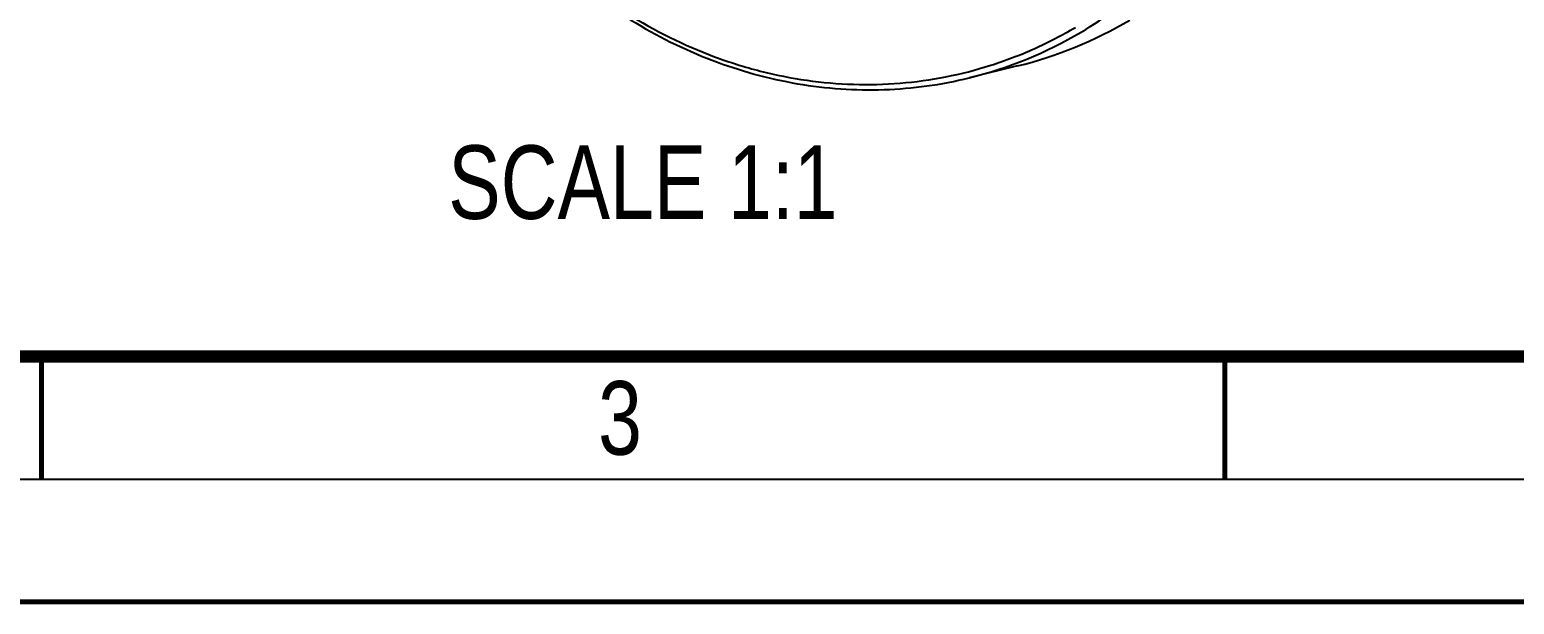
# Model space of a CAD drawing. Header units: millimetres. Extents: x 0 to 420, y 0 to 297.
# Drawn here: x 120 to 180.6, y -0.1 to 23.3 of the extents above; entities that cross this region are included whole.
import ezdxf

# ---------------------------------------------------------------- set-up
doc = ezdxf.new("R2010")
doc.units = ezdxf.units.MM
doc.header["$LTSCALE"] = 23.1
doc.layers.get('0').update_dxf_attribs({"linetype": 'CONTINUOUS'})
doc.layers.add('AXIS', color=7, linetype='CONTINUOUS')
doc.styles.get("Standard").update_dxf_attribs({"font": 'txt', "width": 0.8})
doc.styles.add('TEXTSTYLE_10', font='txt', dxfattribs={"width": 0.8})

msp = doc.modelspace()

# ---------------------------------------------------------------- linework, layer by layer
at = {"color": 7, "linetype": 'CONTINUOUS'}
msp.add_line((5, 5), (415, 5), dxfattribs=at)
for points, const_width in [([(24, 10), (410, 10)], 0.499), ([(120.5, 5), (120.5, 10)], 0.199), ([(168.75, 5), (168.75, 10)], 0.199), ([(0, 0), (420, 0)], 0.199)]:
    msp.add_lwpolyline(points, dxfattribs=dict(at, const_width=const_width))
msp.add_arc((154.2561, 37.8362), 16.9653, 283.859648, 300.59732, dxfattribs=at)
for points, knots in [([(162.8915, 23.2331), (163.8795, 23.8161), (165.7637, 25.197), (168.1694, 27.7921), (170.1123, 30.8496), (171.5348, 34.2749), (172.3969, 37.965), (172.6748, 41.8096), (172.3612, 45.6945), (171.4661, 49.5044), (170.0159, 53.1263), (168.0533, 56.4525), (165.6357, 59.3838), (162.8336, 61.8319), (159.7294, 63.722), (156.4144, 64.9947), (152.9899, 65.6085), (150.6892, 65.563), (149.5645, 65.4266)], [0, 0, 0, 0, 0.0584172, 0.1180656, 0.1792068, 0.2419043, 0.3060407, 0.3713385, 0.4373988, 0.5037458, 0.5698759, 0.6353064, 0.6996249, 0.7625345, 0.8238931, 0.8837407, 0.9423083, 1, 1, 1, 1]), ([(142.8649, 63.115), (141.8468, 62.5022), (139.9107, 61.0467), (137.4643, 58.3098), (135.5216, 55.089), (134.144, 51.4911), (133.5036, 48.2872), (133.3015, 45.6518), (133.3097, 42.9722), (133.7182, 39.621), (134.8233, 35.7264), (136.5097, 32.0702), (138.7239, 28.7699), (140.9668, 26.3885), (142.9519, 24.7652), (145.0193, 23.3593), (147.7771, 21.9858), (150.7135, 21.172), (153.0824, 20.8873), (154.8509, 20.8556), (156.6037, 21.0053), (157.7536, 21.2255), (158.3201, 21.3649)], [0, 0, 0, 0, 0.0586322, 0.1185679, 0.180069, 0.2431776, 0.3077367, 0.3404899, 0.3734716, 0.4398257, 0.5063276, 0.5724383, 0.6376598, 0.7015908, 0.7330157, 0.7640374, 0.8248091, 0.8841084, 0.9133445, 0.9423582, 0.9712188, 1, 1, 1, 1]), ([(142.9843, 62.941), (142.4345, 62.6166), (141.3646, 61.9018), (139.3723, 60.2301), (137.1944, 57.7036), (135.2078, 54.1423), (133.8984, 50.1676), (133.3134, 45.932), (133.4721, 41.5952), (134.3671, 37.3202), (135.9648, 33.2678), (138.2055, 29.5907), (141.0073, 26.4283), (144.2652, 23.9022), (147.284, 22.3996), (149.7914, 21.613), (151.6908, 21.2342), (153.6014, 21.0673), (155.5049, 21.1139), (157.3827, 21.3737), (159.2166, 21.8443), (160.9883, 22.5209), (162.1133, 23.1032), (162.6588, 23.425)], [0, 0, 0, 0, 0.0293881, 0.0590883, 0.1195387, 0.1817256, 0.2456546, 0.3110776, 0.3775424, 0.4444612, 0.5111895, 0.5771066, 0.6416953, 0.7046156, 0.7657648, 0.7957595, 0.8253984, 0.854744, 0.8838726, 0.91287, 0.9418265, 0.9708434, 1, 1, 1, 1])]:
    msp.add_open_spline(points, degree=3, knots=knots, dxfattribs=at)
at = {"layer": 'AXIS', "color": 7, "linetype": 'CONTINUOUS'}
msp.add_line((160.2974, 21.8513), (158.3189, 21.3646), dxfattribs=at)
msp.add_arc((156.2348, 38.3225), 16.9648, 283.854636, 300.597525, dxfattribs=at)

# ---------------------------------------------------------------- texts
at = {"color": 2, "linetype": 'CONTINUOUS', "insert": (152.9591, 18.6132), "char_height": 3, "width": 24.675, "attachment_point": 3, "line_spacing_factor": 0.9, "style": 'TEXTSTYLE_10'}
msp.add_mtext('SCALE 1:1', dxfattribs=at)
at = {"color": 7, "linetype": 'CONTINUOUS', "insert": (143.1964, 9), "char_height": 3, "width": 2.4, "attachment_point": 1, "line_spacing_factor": 0.9}
msp.add_mtext('3', dxfattribs=at)

doc.saveas('drawing.dxf')
